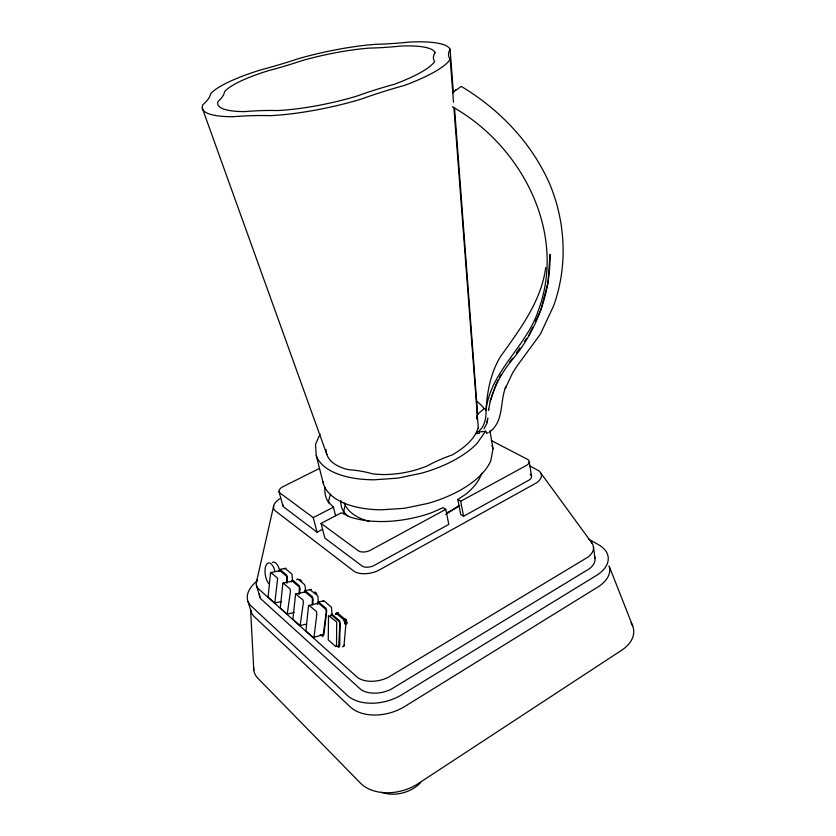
<?xml version="1.0" encoding="UTF-8"?>
<svg xmlns="http://www.w3.org/2000/svg" width="836" height="836" viewBox="0 0 836 836"><rect width="100%" height="100%" fill="white"/><g stroke="black" fill="none" stroke-linecap="round" stroke-linejoin="round"><path stroke-width="1.25" d="M337.138 613.593L335.393 614.073L336.302 613.446L344.014 619.915L345.122 624.105L346.877 623.604M330.481 615.818L331.578 613.938L339.082 620.249L340.033 622.015L339.771 645.277L338.841 647.461L336.532 645.685L336.689 622.141A1.4 0.637 75.2 0 0 336.333 621.681L328.517 615.536L328.245 639.739A1.379 0.617 75 0 0 328.579 640.198L335.654 646.427A1.4 0.627 74.8 0 0 336.009 646.573L336.553 645.674M344.495 644.692L344.359 645.81M292.475 580.665L292.057 574.269L285.327 568.532L284.418 568.919M305.171 591.376L305.422 587.457L304.597 584.657L297.647 578.846L296.655 579.839M318.328 602.296L317.889 595.849L309.957 589.725M331.923 613.77L331.484 607.208L324.023 600.844L318.088 601.951L317.21 603.979M545.73 267.551C541.028 301.984 519.783 329.426 500.346 356.836C490.648 372.971 487.085 391.75 486.009 410.319C486.259 418.92 484.295 429.077 475.715 433.163M487.597 419.453L487.733 418.146L486.907 423.34L484.013 428.847M488.611 409.191L488.475 410.497L490.377 400.35L496.605 382.94M286.529 582.734L286.717 576.527A1.264 0.596 82.7 0 0 286.424 576.108L279.955 570.664L270.571 572.587L268.126 596.967A1.254 0.575 82.5 0 0 268.408 597.385L274.511 602.86A1.264 0.585 82.3 0 0 274.835 602.965L281.638 601.481M286.957 583.079L287.448 577.895L286.727 575.126L280.029 569.483L278.827 571.479M299.027 594.5L299.351 587.196A1.285 0.617 82.4 0 0 299.048 586.767L292.276 581.114L282.871 583.131L280.311 607.866A1.275 0.596 82.1 0 0 280.593 608.294L286.915 613.958A1.285 0.606 81.9 0 0 287.25 614.073L294.126 612.516M299.612 593.623L300.114 588.596L299.361 585.775L292.433 579.933L291.189 581.95M312.225 604.407L312.413 598.231A1.317 0.637 81.9 0 0 312.11 597.792L305.182 591.961L295.589 594.041L292.903 619.142A1.306 0.617 81.7 0 0 293.206 619.58L299.748 625.433A1.317 0.627 81.5 0 0 300.093 625.568L305.882 624.21M312.695 604.773L313.207 599.663L312.434 596.789L305.265 590.749L304.032 592.41M476.844 418.449L477.617 414.154L477.262 415.879A100.905 48.122 -7.4 0 0 476.917 419.317M489.938 430.885L493.031 448.713L490.805 460.72A86.798 43.493 -12 0 1 428.022 503.376L404.394 508.319L381.07 509.814A86.798 43.493 -12 0 1 323.511 484.274L316.238 455.495L315.506 444.47L320.021 433.999M486.009 410.319C490.492 371.079 526.471 346.804 538.29 310.605C567.268 232.774 521.737 145.642 452.36 106.799M256.537 581.626L273.696 505.77M487.043 422.023L487.524 420.059M279.318 571.437L279.788 570.654M331.035 615.651L331.714 615.202L339.029 621.388A1.4 0.637 75.1 0 1 339.385 621.848L339.876 624.252L338.685 646.249A1.39 0.627 74.7 0 1 338.329 646.092M317.753 603.947L318.276 603.153A1.066 0.522 81.7 0 1 318.568 603.247L325.632 609.214A1.338 0.658 81.5 0 1 325.956 609.663L326.228 612.14L323.271 634.66L313.385 637.46A1.338 0.648 81.1 0 1 313.03 637.325L306.258 631.264A1.327 0.637 81.3 0 1 305.945 630.804L308.526 605.692L318.276 603.153M490.241 401.635C494.254 386.075 502.196 371.738 512.499 359.459C536.649 330.408 550.433 293.352 549.994 255.482L550.004 254.405L548.008 282.777L540.84 309.947L535.395 321.484M478.265 427.76L476.426 432.411M336.5 614.011L337.765 613.185L345.153 619.361L346.125 621.556L344.056 645.152L343.481 646.646L342.415 646.73M322.905 601.46L323.563 600.697M528.854 335.32L532.668 327.242M497.159 381.885L498.266 379.774M499.374 377.653L501.046 374.486M516.282 353.022L519.982 347.818M524.423 341.569L526.638 338.444M488.182 432.724L486.876 433.361L485.622 431.104L477.199 443.226A87.926 42.134 -12 0 1 421.762 473.113L397.8 478.14L374.194 479.801A87.926 42.134 -12 0 1 316.238 455.495M509.469 362.249L512.583 358.236M484.034 408.741L478.025 413.883M452.736 93.266L455.651 89.87M489.478 432.055C504.254 421.428 499.656 401.468 505.864 386.66L505.278 388.416L512.646 372.846L517.515 365.374L540.443 334.055L553.62 305.84C567.435 267.436 565.888 224.8 550.914 186.982L550.475 185.749C532.584 143.834 500.106 109.652 461.232 86.401L455.432 90.591M445.713 514.474L458.671 505.77M530.233 474.284A8.694 4.556 -8.6 0 1 529.272 479.969L463.572 516.251L460.72 514.485L457.825 499.52L466.154 493.971A80.434 41.089 -12.2 0 0 481.787 473.155M445.787 509.354L369.69 550.631A9.321 5.162 -13.9 0 1 358.769 551.102L321.055 523.399L341.433 512.771L349.939 516.951A80.434 41.089 -12.2 0 0 431.355 512.823L443.059 507.661L445.787 509.354L448.786 524.402L373.337 565.878A9.259 5.235 -14 0 1 362.479 566.306L324.849 538.091L321.055 523.399M457.825 499.52L460.699 501.245L526.92 465.161A8.747 4.493 -8.7 0 0 527.903 459.549L491.338 440.562M282.902 504.599A8.402 4.264 -15.5 0 0 283.404 506.752L317.053 532.218L322.612 529.303M319.456 468.453L282.275 487.043A8.454 4.201 -15.4 0 0 279.548 492.644L313.239 517.63L333.439 507.191L335.56 515.666M274.835 602.965L277.604 578.418A1.275 0.596 82.8 0 0 277.312 577.99L270.812 572.482M287.25 614.073L290.395 591.564L290.134 589.161A1.296 0.617 82.4 0 0 289.841 588.732L283.111 583.026M300.093 625.568L303.374 602.735L303.113 600.29A1.317 0.637 82 0 0 302.799 599.84L295.756 593.947M313.385 637.46L314.158 635.914L316.823 614.303L316.541 611.816A1.348 0.658 81.6 0 0 316.227 611.356L308.933 605.243M345.122 623.677L346.877 623.175M344.192 620.145L345.937 619.643M344.359 620.417L346.104 619.925M344.516 620.74L346.261 620.249M344.662 621.106L346.407 620.605M344.787 621.493L346.532 620.991M344.892 621.911L346.647 621.409M344.986 622.339L346.741 621.848M345.059 622.789L346.804 622.287M345.101 623.238L346.846 622.736M343.836 619.727L345.581 619.236M344.014 619.915L345.77 619.413M335.853 613.425L337.744 612.892M335.602 613.655L338.047 612.955M335.487 613.843L338.193 613.06M304.962 590.707L311.358 589.328M279.746 569.452L286.006 568.187M318.234 601.889L325.967 608.19L326.74 610.677L323.845 634.932L322.612 636.457L320.303 634.545M529.972 466.007L538.509 470.626A18.611 9.76 -8.6 0 1 536.587 482.811L377.882 570.737A19.824 11.213 -14 0 1 354.506 571.636L274.71 510.409A17.995 9.133 -15.5 0 1 280.551 498.266M588.325 538.959L598.545 544.717A36.565 21.475 -6.5 0 1 596.34 575.513L401.855 694.706A39.522 25.634 -15.2 0 1 347.212 695.291L251.187 606.058A35.039 19.782 -17.2 0 1 256.913 581.093M299.852 579.494L301.754 581.083M314.764 591.919L316.729 593.56M485.664 431.334L479.519 431.909L479.331 433.257L475.705 433.706L475.109 434.751A75.439 36.178 -11.9 0 1 452.077 455.003A111.449 60.359 -9.5 0 0 426.809 466.122A58.468 28.455 -12 0 1 372.407 473.793A109.359 57.82 -15.6 0 0 348.56 469.696A61.477 29.584 -12.4 0 1 326.155 449.737M347.724 515.948L343.659 511.757A67.173 35.028 -12.2 0 1 340.869 500.67M333.439 507.191L327.963 501.495A80.434 41.089 -12.2 0 1 325.026 487.513M540.568 472.716L592.107 543.285M609.256 566.4L632.591 625.694M202.312 108.22L326.855 454.429M492.017 445.734L493.031 448.713M248.073 601.659L251.302 612.339M256.349 585.033L260.017 597.406M279.025 491.662L282.881 505.749M313.239 517.63L317.053 532.218M460.699 501.245L463.572 516.251M529.23 461.639L531.56 476.405M593.424 546.671L594.96 558.124M450.113 49.387A169.426 35.196 -9.4 0 0 450.228 59.325A123.373 26.125 -12.1 0 1 404.624 85.366A200.63 52.281 -10.5 0 0 361.183 99.118A96.453 20.9 -12.1 0 1 270.059 115.671A194.339 48.31 -14.4 0 0 232.471 116.747A100.696 21.422 -12.4 0 1 202.73 104.908A158.537 31.392 -14.5 0 0 210.609 93.757A91.876 19.061 -12.4 0 1 260.519 69.963A134.188 23.69 -12.8 0 0 298.306 58.698A90.602 18.601 -12.1 0 1 374.956 44.35A138.4 24.798 -10.9 0 0 410.215 41.999A98.763 20.649 -11.8 0 1 450.113 49.387L453.342 92.284M454.523 107.875L477.649 414.604M450.228 59.325L453.488 102.191M453.885 107.384L478.296 428.147M323.333 481.881L323.511 484.274M253.789 670.273L250.601 609.82A34.861 19.959 -17.3 0 0 254.416 616.79L350.326 706.963A39.302 25.832 -15.3 0 0 404.687 706.524L597.886 586.997A36.376 21.663 -6.4 0 0 609.11 566.097M476.395 401.165A87.926 42.134 -12 0 1 484.337 408.982M459.758 505.655A70.391 36.47 -12 0 1 446.685 512.813M369.24 521.455A70.391 36.47 -12 0 1 344.286 503.084M477.001 412.096A60.673 28.894 -11.5 0 1 477.617 414.154M420.748 782.433A29.438 21.182 -16.4 0 1 381.582 792.256M594.5 556.368A23.429 13.752 -6.6 0 1 589.485 568.689L391.008 689.313A25.32 16.417 -15.2 0 1 361.016 689.669L260.853 598.869A22.447 12.665 -17.2 0 1 259.442 594.124M590.885 541.738A23.554 13.637 -6.7 0 1 587.907 557.163L388.103 677.432A25.467 16.292 -15.1 0 1 357.954 677.871L257.655 588.063A22.562 12.55 -17.1 0 1 257.185 579.85M253.653 667.253A36.826 22.603 -18.5 0 0 257.854 678.247L360.337 783.018A41.779 29.72 -16.3 0 0 418.324 783.541L621.639 650.251A38.54 24.631 -5 0 0 631.055 622.705M328.506 502.99A79.911 41.695 -12.2 0 1 330.659 494.212M343.721 513.597A66.807 35.446 -12.1 0 1 345.404 505.226M272.306 562.482A11.255 5.11 81 0 1 279.611 570.549M268.837 583.632A11.286 5.089 81.1 0 1 266.151 565.094A11.286 5.089 81.1 0 1 274.96 571.364M322.748 635.203A1.338 0.658 81 0 1 322.393 635.067M435.023 52.772A146.958 30.713 -9.8 0 0 434.668 61.561A108.084 22.865 -12.1 0 1 394.352 84.269A170.178 43.085 -10.8 0 0 356.596 96.171A84.279 18.193 -12.1 0 1 277.583 110.551A165.497 40.316 -14 0 0 244.729 111.596A88.177 18.726 -12.3 0 1 218.029 101.48A138.734 27.766 -14.2 0 0 224.529 91.751A80.705 16.772 -12.3 0 1 268.137 70.767A119.935 21.6 -12.7 0 0 301.545 60.788A79.692 16.406 -12.1 0 1 369.449 48.091A123.237 22.509 -11 0 0 400.507 46.074A86.662 18.131 -11.9 0 1 435.023 52.772"/></g></svg>
